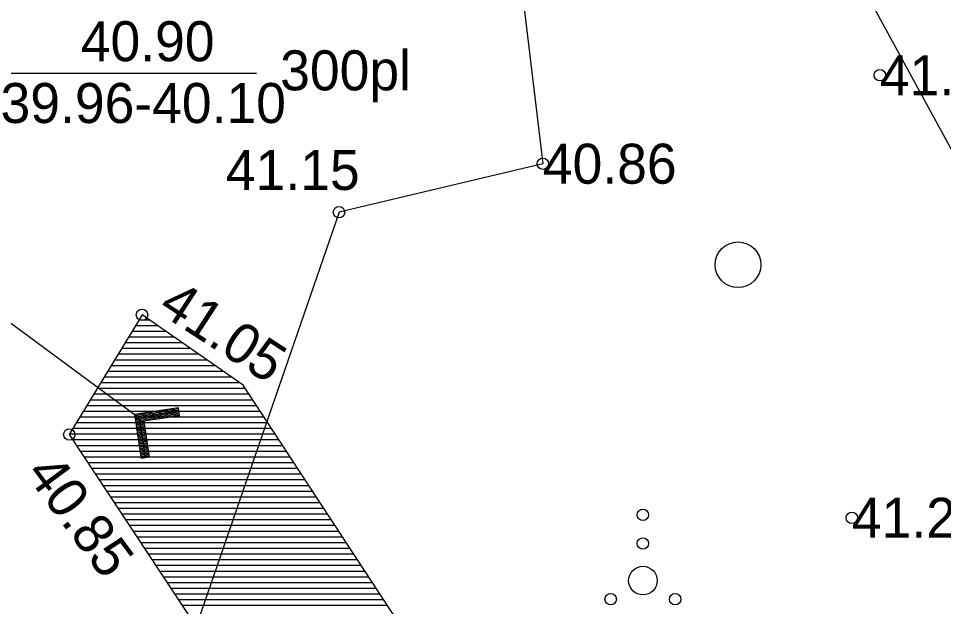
# Model space of a CAD drawing. Extents: x 548628 to 548877, y 6583346 to 6583555.
# Drawn here: x 548726.32 to 548742.51, y 6583502.11 to 6583512.4 of the extents above; entities that cross this region are included whole.
import ezdxf

# ---------------------------------------------------------------- set-up
doc = ezdxf.new("R2010")
doc.units = 0
doc.layers.add('Kraavid', color=7, linetype='Continuous')
doc.layers.add('Topo_alus', color=7, linetype='Continuous')

msp = doc.modelspace()

# ---------------------------------------------------------------- linework, layer by layer
at = {"layer": 'Kraavid'}
for p, q in [((548728.43, 6583507.128), (548728.606, 6583507.128)), ((548728.308, 6583506.928), (548728.895, 6583506.928)), ((548728.369, 6583507.028), (548728.75, 6583507.028)), ((548728.247, 6583506.828), (548729.039, 6583506.828)), ((548728.126, 6583506.628), (548729.327, 6583506.628)), ((548728.187, 6583506.728), (548729.183, 6583506.728)), ((548728.065, 6583506.528), (548729.472, 6583506.528)), ((548727.944, 6583506.328), (548729.76, 6583506.328)), ((548728.004, 6583506.428), (548729.616, 6583506.428)), ((548727.822, 6583506.128), (548730.049, 6583506.128)), ((548727.883, 6583506.228), (548729.905, 6583506.228)), ((548727.761, 6583506.028), (548730.193, 6583506.028)), ((548727.64, 6583505.828), (548730.358, 6583505.828)), ((548727.701, 6583505.928), (548730.292, 6583505.928)), ((548727.518, 6583505.628), (548730.488, 6583505.628)), ((548727.579, 6583505.728), (548730.423, 6583505.728)), ((548727.458, 6583505.528), (548730.554, 6583505.528)), ((548727.336, 6583505.328), (548730.684, 6583505.328)), ((548727.397, 6583505.428), (548730.619, 6583505.428)), ((548727.275, 6583505.228), (548730.75, 6583505.228)), ((548727.215, 6583505.128), (548730.815, 6583505.128)), ((548727.267, 6583505.028), (548730.881, 6583505.028)), ((548727.333, 6583504.928), (548730.946, 6583504.928)), ((548727.399, 6583504.828), (548731.011, 6583504.828)), ((548727.465, 6583504.728), (548731.077, 6583504.728)), ((548727.531, 6583504.628), (548731.142, 6583504.628)), ((548727.597, 6583504.528), (548731.207, 6583504.528)), ((548727.664, 6583504.428), (548731.273, 6583504.428)), ((548727.73, 6583504.328), (548731.338, 6583504.328)), ((548727.796, 6583504.228), (548731.403, 6583504.228)), ((548727.862, 6583504.128), (548731.469, 6583504.128)), ((548727.928, 6583504.028), (548731.534, 6583504.028)), ((548727.994, 6583503.928), (548731.6, 6583503.928)), ((548728.06, 6583503.828), (548731.665, 6583503.828)), ((548728.126, 6583503.728), (548731.73, 6583503.728)), ((548728.192, 6583503.628), (548731.796, 6583503.628)), ((548728.259, 6583503.528), (548731.861, 6583503.528)), ((548728.325, 6583503.428), (548731.926, 6583503.428)), ((548728.391, 6583503.328), (548731.992, 6583503.328)), ((548728.457, 6583503.228), (548732.057, 6583503.228)), ((548728.523, 6583503.128), (548732.122, 6583503.128)), ((548728.589, 6583503.028), (548732.188, 6583503.028)), ((548728.655, 6583502.928), (548732.253, 6583502.928)), ((548728.721, 6583502.828), (548732.319, 6583502.828)), ((548728.787, 6583502.728), (548732.384, 6583502.728)), ((548728.854, 6583502.628), (548732.449, 6583502.628)), ((548728.92, 6583502.528), (548732.515, 6583502.528)), ((548728.986, 6583502.428), (548732.58, 6583502.428)), ((548729.052, 6583502.328), (548732.645, 6583502.328)), ((548729.118, 6583502.228), (548732.711, 6583502.228)), ((548729.184, 6583502.128), (548732.776, 6583502.128))]:
    msp.add_line(p, q, dxfattribs=at)
at = {"layer": 'Topo_alus'}
for p, q in [((548729.119, 6583505.586), (548728.349, 6583505.47)), ((548728.349, 6583505.47), (548728.465, 6583504.7)), ((548728.647, 6583505.371), (548728.349, 6583505.469)), ((548728.702, 6583505.379), (548728.402, 6583505.478)), ((548729.129, 6583505.515), (548728.43, 6583505.41)), ((548728.757, 6583505.387), (548728.457, 6583505.486)), ((548728.812, 6583505.396), (548728.512, 6583505.494)), ((548728.867, 6583505.404), (548728.567, 6583505.503)), ((548728.922, 6583505.412), (548728.621, 6583505.511)), ((548728.977, 6583505.42), (548728.676, 6583505.519)), ((548729.032, 6583505.429), (548728.731, 6583505.527)), ((548729.087, 6583505.437), (548728.786, 6583505.536)), ((548729.14, 6583505.446), (548728.841, 6583505.544)), ((548729.135, 6583505.474), (548728.896, 6583505.552)), ((548729.131, 6583505.501), (548728.951, 6583505.561)), ((548729.127, 6583505.529), (548729.006, 6583505.569)), ((548729.123, 6583505.557), (548729.061, 6583505.577)), ((548729.14, 6583505.445), (548729.119, 6583505.586)), ((548728.592, 6583505.362), (548728.353, 6583505.441)), ((548728.538, 6583505.354), (548728.358, 6583505.413)), ((548728.513, 6583505.336), (548728.362, 6583505.386)), ((548728.517, 6583505.308), (548728.366, 6583505.358)), ((548728.521, 6583505.281), (548728.37, 6583505.33)), ((548728.526, 6583505.253), (548728.374, 6583505.303)), ((548728.43, 6583505.41), (548728.535, 6583504.711)), ((548729.14, 6583505.445), (548728.511, 6583505.35)), ((548728.511, 6583505.35), (548728.606, 6583504.721)), ((548728.53, 6583505.225), (548728.378, 6583505.275)), ((548728.534, 6583505.197), (548728.383, 6583505.247)), ((548728.538, 6583505.17), (548728.387, 6583505.22)), ((548728.542, 6583505.142), (548728.391, 6583505.192)), ((548728.547, 6583505.114), (548728.395, 6583505.164)), ((548728.551, 6583505.087), (548728.399, 6583505.136)), ((548728.555, 6583505.059), (548728.403, 6583505.109)), ((548728.559, 6583505.031), (548728.408, 6583505.081)), ((548728.563, 6583505.004), (548728.412, 6583505.053)), ((548728.567, 6583504.976), (548728.416, 6583505.026)), ((548728.572, 6583504.948), (548728.42, 6583504.998)), ((548728.576, 6583504.921), (548728.424, 6583504.97)), ((548728.58, 6583504.893), (548728.428, 6583504.943)), ((548728.584, 6583504.865), (548728.433, 6583504.915)), ((548728.588, 6583504.838), (548728.437, 6583504.887)), ((548728.592, 6583504.81), (548728.441, 6583504.86)), ((548728.597, 6583504.782), (548728.445, 6583504.832)), ((548728.601, 6583504.755), (548728.449, 6583504.804)), ((548728.605, 6583504.727), (548728.453, 6583504.777)), ((548728.562, 6583504.715), (548728.458, 6583504.749)), ((548728.507, 6583504.706), (548728.462, 6583504.721)), ((548728.606, 6583504.721), (548728.465, 6583504.7))]:
    msp.add_line(p, q, dxfattribs=at)
msp.add_lwpolyline([(548716.837, 6583537.363), (548732.087, 6583529.408), (548740.918, 6583513.295), (548755.711, 6583486.177), (548824.263, 6583444.76), (548795.313, 6583398.488), (548780.646, 6583364.745), (548703.487, 6583400.843), (548687.918, 6583407.996), (548691.78, 6583427.505)], close=True, dxfattribs=at)
for points in [[(548735.966, 6583528.5), (548735.209, 6583522.467), (548734.805, 6583515.647), (548735.501, 6583509.86), (548731.931, 6583509.009), (548727.663, 6583496.637), (548726.422, 6583489.399), (548729.912, 6583480.699)], [(548723.58, 6583508.99), (548726.07, 6583511.443), (548730.484, 6583511.443)], [(548723.58, 6583508.99), (548728.43, 6583505.41)], [(548752.207, 6583492.602), (548748.529, 6583484.615), (548744.83, 6583477.8), (548738.322, 6583491.258), (548733.784, 6583500.586), (548730.255, 6583505.985), (548728.482, 6583507.214), (548727.208, 6583505.117), (548731.328, 6583498.885), (548736.257, 6583489.805), (548742.672, 6583475.325), (548745.595, 6583471.987), (548757.734, 6583465.206), (548769.849, 6583458.255), (548770.981, 6583458.747), (548770.853, 6583460.042), (548768.702, 6583461.669), (548758.501, 6583467.405), (548749.023, 6583472.806), (548746.53, 6583474.849), (548746.343, 6583475.894), (548749.998, 6583482.11), (548754.018, 6583490.265)]]:
    msp.add_lwpolyline(points, dxfattribs=at)
for centre, radius in [((548741.4, 6583511.41), 0.1), ((548735.5, 6583509.86), 0.1), ((548731.93, 6583509.01), 0.1), ((548738.917, 6583508.091), 0.4), ((548728.482, 6583507.214), 0.1), ((548727.208, 6583505.117), 0.1), ((548737.252, 6583503.71), 0.1), ((548740.91, 6583503.66), 0.1), ((548737.252, 6583503.21), 0.1), ((548737.252, 6583502.56), 0.25), ((548736.687, 6583502.235), 0.1), ((548737.817, 6583502.235), 0.1)]:
    msp.add_circle(centre, radius, dxfattribs=at)

# ---------------------------------------------------------------- texts
for s, p in [('40.90', (548727.409, 6583511.655)), ('300pl', (548730.901, 6583511.145)), ('41.13', (548741.4, 6583511.06)), ('39.96-40.10', (548726.005, 6583510.573)), ('40.86', (548735.5, 6583509.51)), ('41.15', (548729.951, 6583509.4)), ('41.29', (548740.91, 6583503.31))]:
    msp.add_text(s, height=0.7, dxfattribs=at).set_placement(p)
for s, rotation, p in [('41.05', 326.9365, (548728.735, 6583507.27)), ('40.85', 306.5513, (548726.426, 6583504.432))]:
    msp.add_text(s, height=0.7, rotation=rotation, dxfattribs=at).set_placement(p)

doc.saveas('drawing.dxf')
